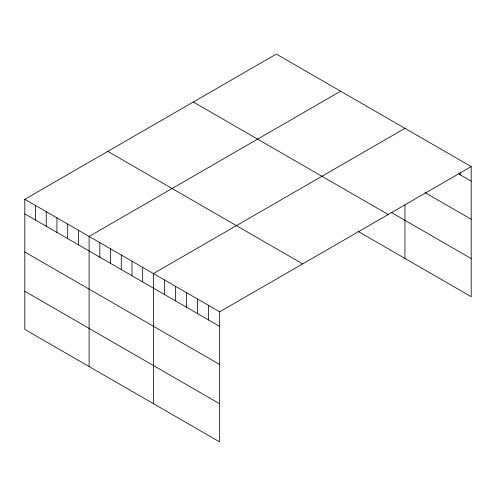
<?xml version="1.0" encoding="UTF-8"?>
<svg xmlns="http://www.w3.org/2000/svg" width="496" height="496" viewBox="0 0 496 496"><rect width="100%" height="100%" fill="white"/><g stroke="black" fill="none" stroke-linecap="round" stroke-linejoin="round"><path stroke-width="0.74" d="M471.2 166.588L219.672 311.81L219.672 441.917L24.8 329.412L24.8 199.305L276.328 54.083L471.2 166.588L471.2 296.695L358.056 231.372M340.64 91.208L89.106 236.431L89.106 366.538M404.947 128.34L153.413 273.556L153.413 403.663M458.856 174.028L471.2 181.158M425.078 192.659L471.2 219.282M391.549 212.579L471.2 258.565M193.328 102.009L388.194 214.514M107.806 151.379L302.672 263.891M24.8 199.305L219.672 311.81M24.8 213.869L219.672 326.374M24.8 251.999L219.672 364.504M24.8 291.282L219.672 403.787M460.158 172.478L460.158 174.778M404.947 204.91L404.947 258.447M208.624 305.437L208.624 320.001M197.582 299.057L197.582 313.621M186.539 292.683L186.539 307.247M175.497 286.31L175.497 300.874M164.455 279.936L164.455 294.5M142.693 267.369L142.693 281.933M131.979 261.181L131.979 275.745M121.26 254.994L121.26 269.557M110.54 248.806L110.54 263.37M99.826 242.618L99.826 257.182M78.387 230.243L78.387 244.807M67.673 224.056L67.673 238.619M56.953 217.868L56.953 232.432M46.233 211.68L46.233 226.244M35.52 205.493L35.52 220.057"/></g></svg>
